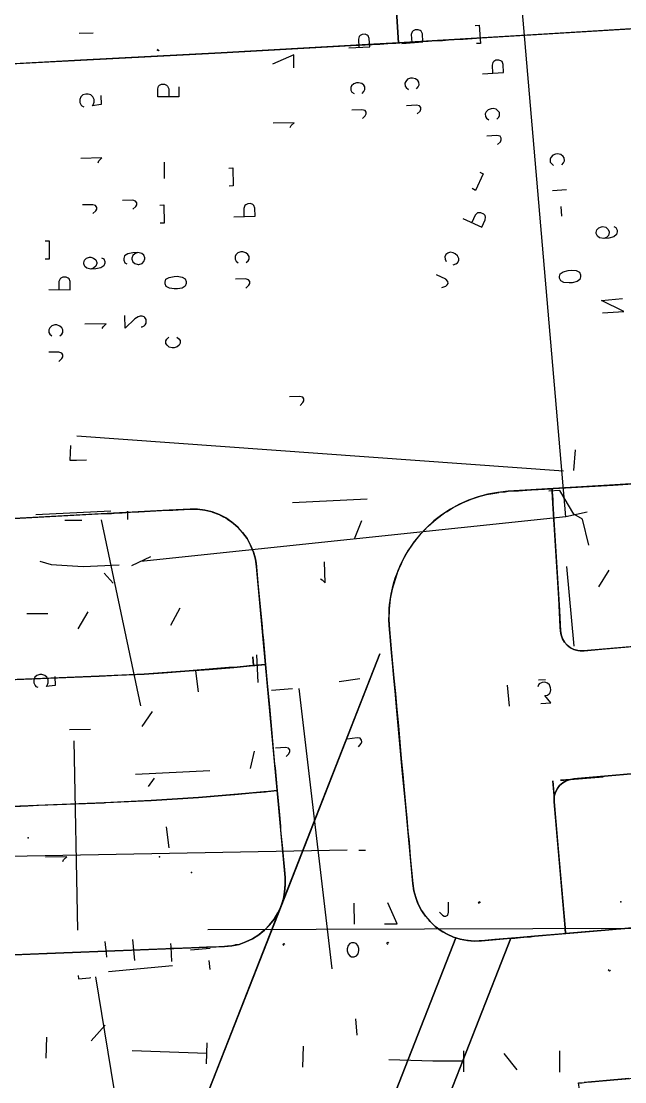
# Model space of a CAD drawing. Header units: metres. Extents: x 131 to 658, y 22 to 173.
# Drawn here: x 468.2 to 498.2, y 75.9 to 128.5 of the extents above; entities that cross this region are included whole.
import ezdxf

# ---------------------------------------------------------------- set-up
doc = ezdxf.new("R2010")
doc.units = ezdxf.units.M
for name, color, linetype in [('ELECTR_CABLE', 7, 'Continuous'), ('ELECTR_CABLE_COMM', 7, 'Continuous'), ('GAS', 7, 'Continuous'), ('GRASS', 7, 'Continuous'), ('ROAD', 7, 'Continuous'), ('SEWER', 7, 'Continuous'), ('SIDEWALK_PATH', 7, 'Continuous'), ('TREE', 7, 'Continuous'), ('WATER_PIPELINE', 7, 'Continuous')]:
    doc.layers.add(name, color=color, linetype=linetype)

msp = doc.modelspace()

# ---------------------------------------------------------------- linework, layer by layer
at = {"layer": 'ELECTR_CABLE'}
for points in [[(482.077, 109.444), (482.221, 109.588), (482.221, 109.588), (482.265, 109.677), (482.265, 109.677), (482.265, 109.765), (482.265, 109.765), (482.21, 109.854), (482.21, 109.854), (482.054, 109.888), (482.054, 109.888), (481.555, 109.865)], [(469.149, 101.709), (469.715, 101.554), (469.715, 101.554), (471.313, 101.443), (471.313, 101.443), (473.099, 101.532)], [(483.086, 100.833), (483.175, 100.788), (483.175, 100.788), (483.32, 100.644), (483.32, 100.644), (483.286, 101.687)], [(472.789, 100.622), (472.345, 101.121)], [(495.315, 101.454), (495.681, 97.492)], [(469.548, 99.09), (468.505, 99.09)], [(480.002, 95.684), (479.924, 97.06)], [(469.904, 95.994), (469.915, 95.539), (469.915, 95.539), (469.46, 95.495), (469.46, 95.495), (469.515, 95.539), (469.515, 95.539), (469.56, 95.673), (469.56, 95.673), (469.56, 95.817), (469.56, 95.817), (469.504, 95.95), (469.504, 95.95), (469.404, 96.039), (469.404, 96.039), (469.26, 96.083), (469.26, 96.083), (469.16, 96.083), (469.16, 96.083), (469.005, 96.039), (469.005, 96.039), (468.905, 95.95), (468.905, 95.95), (468.86, 95.806), (468.86, 95.806), (468.86, 95.673), (468.86, 95.673), (468.916, 95.539), (468.916, 95.539), (468.96, 95.495), (468.96, 95.495), (469.06, 95.451)], [(485.051, 95.872), (484.019, 95.717)], [(481.699, 95.373), (480.656, 95.295)], [(484.973, 92.499), (485.106, 92.654), (485.106, 92.654), (485.139, 92.743), (485.139, 92.743), (485.128, 92.832), (485.128, 92.832), (485.062, 92.921), (485.062, 92.921), (484.906, 92.943), (484.906, 92.943), (484.418, 92.876)], [(479.613, 91.411), (479.813, 92.277)], [(481.389, 92.011), (481.522, 92.155), (481.522, 92.155), (481.566, 92.255), (481.566, 92.255), (481.566, 92.344), (481.566, 92.344), (481.511, 92.432), (481.511, 92.432), (481.355, 92.466), (481.355, 92.466), (480.856, 92.432)], [(473.909, 91.134), (477.594, 91.323)], [(474.542, 90.524), (474.842, 90.934)], [(475.43, 88.515), (475.563, 87.472)], [(470.292, 86.795), (470.336, 86.884), (470.336, 86.884), (470.492, 87.028), (470.492, 87.028), (469.437, 87.017)], [(497.49, 81.402), (497.446, 81.358), (497.446, 81.358), (497.39, 81.391), (497.39, 81.391), (497.435, 81.447)]]:
    msp.add_lwpolyline(points, dxfattribs=at)
at = {"layer": 'ELECTR_CABLE_COMM'}
for points in [[(495.282, 103.917), (492.829, 132.436)], [(487.137, 127.409), (488.18, 127.487), (488.18, 127.487), (488.158, 127.898), (488.158, 127.898), (488.091, 128.02), (488.091, 128.02), (488.036, 128.064), (488.036, 128.064), (487.936, 128.097), (487.936, 128.097), (487.792, 128.086), (487.792, 128.086), (487.692, 128.042), (487.692, 128.042), (487.647, 127.986), (487.647, 127.986), (487.603, 127.853), (487.603, 127.853), (487.636, 127.454)], [(490.777, 128.308), (490.976, 128.319), (490.976, 128.319), (491.043, 127.42), (491.043, 127.42), (490.843, 127.409)], [(484.496, 127.198), (485.539, 127.254), (485.539, 127.254), (485.517, 127.653), (485.517, 127.653), (485.461, 127.787), (485.461, 127.787), (485.417, 127.831), (485.417, 127.831), (485.306, 127.875), (485.306, 127.875), (485.162, 127.864), (485.162, 127.864), (485.062, 127.809), (485.062, 127.809), (485.017, 127.764), (485.017, 127.764), (484.973, 127.631), (484.973, 127.631), (484.995, 127.221)], [(491.143, 125.9), (492.186, 125.978), (492.186, 125.978), (492.164, 126.377), (492.164, 126.377), (492.108, 126.511), (492.108, 126.511), (492.053, 126.544), (492.053, 126.544), (491.953, 126.588), (491.953, 126.588), (491.797, 126.577), (491.797, 126.577), (491.698, 126.522), (491.698, 126.522), (491.653, 126.477), (491.653, 126.477), (491.62, 126.333), (491.62, 126.333), (491.642, 125.933)], [(485.162, 124.935), (485.25, 125.035), (485.25, 125.035), (485.295, 125.123), (485.295, 125.123), (485.295, 125.257), (485.295, 125.257), (485.239, 125.345), (485.239, 125.345), (485.139, 125.434), (485.139, 125.434), (484.984, 125.467), (484.984, 125.467), (484.884, 125.467), (484.884, 125.467), (484.74, 125.412), (484.74, 125.412), (484.64, 125.312), (484.64, 125.312), (484.596, 125.223), (484.596, 125.223), (484.607, 125.09), (484.607, 125.09), (484.651, 125.001), (484.651, 125.001), (484.762, 124.924)], [(487.858, 125.168), (487.947, 125.268), (487.947, 125.268), (487.991, 125.356), (487.991, 125.356), (487.98, 125.49), (487.98, 125.49), (487.925, 125.578), (487.925, 125.578), (487.814, 125.656), (487.814, 125.656), (487.669, 125.689), (487.669, 125.689), (487.57, 125.689), (487.57, 125.689), (487.414, 125.634), (487.414, 125.634), (487.325, 125.534), (487.325, 125.534), (487.281, 125.445), (487.281, 125.445), (487.292, 125.301), (487.292, 125.301), (487.348, 125.223), (487.348, 125.223), (487.459, 125.135)], [(487.891, 123.914), (488.036, 124.058), (488.036, 124.058), (488.08, 124.147), (488.08, 124.147), (488.069, 124.236), (488.069, 124.236), (488.013, 124.324), (488.013, 124.324), (487.858, 124.358), (487.858, 124.358), (487.37, 124.324)], [(485.173, 123.681), (485.317, 123.825), (485.317, 123.825), (485.361, 123.914), (485.361, 123.914), (485.361, 124.003), (485.361, 124.003), (485.306, 124.091), (485.306, 124.091), (485.15, 124.125), (485.15, 124.125), (484.651, 124.103)], [(491.853, 123.648), (491.942, 123.747), (491.942, 123.747), (491.986, 123.836), (491.986, 123.836), (491.975, 123.98), (491.975, 123.98), (491.92, 124.058), (491.92, 124.058), (491.82, 124.147), (491.82, 124.147), (491.664, 124.18), (491.664, 124.18), (491.564, 124.169), (491.564, 124.169), (491.42, 124.114), (491.42, 124.114), (491.32, 124.025), (491.32, 124.025), (491.276, 123.925), (491.276, 123.925), (491.287, 123.792), (491.287, 123.792), (491.342, 123.703), (491.342, 123.703), (491.453, 123.625)], [(491.886, 122.394), (492.03, 122.538), (492.03, 122.538), (492.064, 122.627), (492.064, 122.627), (492.064, 122.715), (492.064, 122.715), (492.008, 122.804), (492.008, 122.804), (491.853, 122.837), (491.853, 122.837), (491.354, 122.804)], [(478.537, 121.228), (478.737, 121.24), (478.737, 121.24), (478.759, 120.341), (478.759, 120.341), (478.559, 120.33)], [(490.998, 121.018), (491.176, 120.94), (491.176, 120.94), (490.799, 120.119), (490.799, 120.119), (490.621, 120.208)], [(478.792, 118.809), (479.846, 118.832), (479.846, 118.832), (479.835, 119.242), (479.835, 119.242), (479.78, 119.375), (479.78, 119.375), (479.724, 119.42), (479.724, 119.42), (479.624, 119.464), (479.624, 119.464), (479.48, 119.453), (479.48, 119.453), (479.38, 119.409), (479.38, 119.409), (479.336, 119.364), (479.336, 119.364), (479.28, 119.22), (479.28, 119.22), (479.291, 118.82)], [(490.155, 118.732), (491.109, 118.288), (491.109, 118.288), (491.276, 118.665), (491.276, 118.665), (491.287, 118.798), (491.287, 118.798), (491.265, 118.865), (491.265, 118.865), (491.198, 118.943), (491.198, 118.943), (491.054, 119.009), (491.054, 119.009), (490.943, 119.009), (490.943, 119.009), (490.888, 118.998), (490.888, 118.998), (490.777, 118.887), (490.777, 118.887), (490.61, 118.521)], [(469.415, 117.611), (469.615, 117.611), (469.615, 117.611), (469.615, 116.712), (469.615, 116.712), (469.415, 116.712)], [(479.402, 116.535), (479.502, 116.623), (479.502, 116.623), (479.547, 116.712), (479.547, 116.712), (479.547, 116.845), (479.547, 116.845), (479.491, 116.934), (479.491, 116.934), (479.391, 117.023), (479.391, 117.023), (479.236, 117.067), (479.236, 117.067), (479.136, 117.067), (479.136, 117.067), (478.992, 117.012), (478.992, 117.012), (478.892, 116.923), (478.892, 116.923), (478.848, 116.834), (478.848, 116.834), (478.848, 116.701), (478.848, 116.701), (478.903, 116.612), (478.903, 116.612), (479.003, 116.523)], [(489.689, 116.424), (489.822, 116.468), (489.822, 116.468), (489.9, 116.523), (489.9, 116.523), (489.966, 116.645), (489.966, 116.645), (489.955, 116.745), (489.955, 116.745), (489.9, 116.867), (489.9, 116.867), (489.789, 116.978), (489.789, 116.978), (489.689, 117.023), (489.689, 117.023), (489.534, 117.045), (489.534, 117.045), (489.412, 117.001), (489.412, 117.001), (489.323, 116.945), (489.323, 116.945), (489.267, 116.823), (489.267, 116.823), (489.278, 116.712), (489.278, 116.712), (489.334, 116.59)], [(489.123, 115.303), (489.312, 115.358), (489.312, 115.358), (489.389, 115.425), (489.389, 115.425), (489.434, 115.503), (489.434, 115.503), (489.423, 115.602), (489.423, 115.602), (489.312, 115.713), (489.312, 115.713), (488.857, 115.924)], [(469.604, 115.192), (470.658, 115.181), (470.658, 115.181), (470.658, 115.591), (470.658, 115.591), (470.603, 115.724), (470.603, 115.724), (470.558, 115.769), (470.558, 115.769), (470.458, 115.813), (470.458, 115.813), (470.303, 115.813), (470.303, 115.813), (470.203, 115.769), (470.203, 115.769), (470.159, 115.724), (470.159, 115.724), (470.103, 115.591), (470.103, 115.591), (470.103, 115.181)], [(479.38, 115.269), (479.535, 115.414), (479.535, 115.414), (479.58, 115.503), (479.58, 115.503), (479.58, 115.591), (479.58, 115.591), (479.524, 115.68), (479.524, 115.68), (479.369, 115.724), (479.369, 115.724), (478.87, 115.713)], [(470.148, 112.895), (470.248, 112.984), (470.248, 112.984), (470.303, 113.072), (470.303, 113.072), (470.303, 113.205), (470.303, 113.205), (470.248, 113.294), (470.248, 113.294), (470.148, 113.383), (470.148, 113.383), (470.003, 113.439), (470.003, 113.439), (469.904, 113.439), (469.904, 113.439), (469.748, 113.394), (469.748, 113.394), (469.648, 113.294), (469.648, 113.294), (469.604, 113.205), (469.604, 113.205), (469.604, 113.072), (469.604, 113.072), (469.648, 112.984), (469.648, 112.984), (469.748, 112.895)], [(470.092, 111.63), (470.248, 111.774), (470.248, 111.774), (470.292, 111.863), (470.292, 111.863), (470.292, 111.952), (470.292, 111.952), (470.248, 112.04), (470.248, 112.04), (470.092, 112.085), (470.092, 112.085), (469.593, 112.085)], [(485.417, 104.783), (481.699, 104.605)], [(496.414, 102.508), (496.103, 103.795), (496.103, 103.795), (495.681, 104.04), (495.681, 104.04), (494.982, 105.216), (494.982, 105.216), (494.438, 105.194)], [(472.678, 104.195), (468.949, 104.017)], [(495.282, 103.917), (474.176, 101.698)], [(484.784, 102.819), (485.15, 103.729)], [(496.336, 104.151), (495.282, 103.917)], [(474.653, 101.92), (473.699, 101.476)], [(496.913, 100.433), (497.424, 101.265)], [(475.652, 98.536), (476.129, 99.401)], [(477.028, 95.229), (476.906, 96.272)]]:
    msp.add_lwpolyline(points, dxfattribs=at)
at = {"layer": 'GAS'}
for points in [[(469.46, 77.03), (469.493, 78.084)], [(477.449, 77.274), (473.732, 77.407)], [(477.438, 76.753), (477.472, 77.807)], [(482.21, 76.586), (482.243, 77.64)], [(490.211, 76.364), (490.211, 77.407)], [(490.211, 76.886), (488.668, 76.886), (488.668, 76.886), (486.482, 76.963)], [(492.197, 77.274), (492.852, 76.453)], [(494.982, 76.342), (494.982, 77.396)]]:
    msp.add_lwpolyline(points, dxfattribs=at)
at = {"layer": 'GRASS'}
for points in [[(486.804, 130.084), (486.959, 127.443), (485.739, 127.376), (478.16, 126.954), (471.169, 126.577), (466.663, 126.344)], [(500.586, 97.648), (496.158, 97.259), (496.014, 97.259), (495.87, 97.271), (495.681, 97.326), (495.504, 97.415), (495.348, 97.537), (495.215, 97.692), (495.115, 97.859), (495.049, 98.047), (495.016, 98.236), (495.004, 98.447), (494.927, 99.878), (494.638, 104.572), (494.605, 105.171), (494.594, 105.305), (494.66, 105.316), (497.623, 105.493), (499.565, 105.615)], [(467.862, 103.829), (471.734, 104.04), (472.389, 104.073), (472.711, 104.084), (472.977, 104.106), (473.244, 104.117), (473.654, 104.139), (474.076, 104.162), (474.353, 104.173), (475.474, 104.239), (475.752, 104.25), (476.029, 104.261), (476.617, 104.295), (476.983, 104.295), (477.349, 104.25), (477.372, 104.239), (477.716, 104.162), (477.727, 104.151), (478.06, 104.028), (478.071, 104.028), (478.282, 103.917), (478.393, 103.862), (478.481, 103.795), (478.692, 103.651), (478.77, 103.585), (478.981, 103.407), (479.036, 103.34), (479.225, 103.13), (479.447, 102.83), (479.624, 102.508), (479.757, 102.164), (479.824, 101.942), (479.857, 101.809), (479.891, 101.598), (479.913, 101.443), (479.935, 101.21), (480.002, 100.444), (480.19, 98.469), (480.212, 98.192), (480.257, 97.77), (480.357, 96.583), (479.769, 96.538), (479.735, 96.96), (479.735, 96.938), (479.769, 96.527), (479.569, 96.516), (479.558, 96.516), (479.413, 96.505), (478.792, 96.438), (478.548, 96.427), (476.562, 96.261), (474.331, 96.105), (472.101, 96.005), (470.114, 95.928), (463.845, 95.673)], [(509.63, 84.476), (498.012, 83.466), (495.26, 83.222), (495.237, 83.466), (495.237, 83.511), (494.694, 89.758), (494.694, 89.902), (494.705, 90.035), (494.716, 90.069), (494.76, 90.224), (494.849, 90.413), (494.86, 90.424), (494.971, 90.568), (495.126, 90.701), (495.293, 90.801), (495.493, 90.868), (497.129, 91.013), (495.681, 90.89), (495.526, 90.879), (495.681, 90.901), (512.726, 92.388)], [(467.828, 89.536), (468.561, 89.569), (469.082, 89.592), (470.014, 89.625), (472.345, 89.714), (472.434, 89.725), (474.686, 89.825), (477.028, 89.98), (478.415, 90.102), (478.626, 90.113), (478.836, 90.135), (479.369, 90.18), (479.702, 90.213), (480.368, 90.268), (480.457, 90.28), (480.934, 90.324), (481.034, 89.303), (481.1, 88.548), (481.111, 88.371), (481.145, 88.049), (481.2, 87.439), (481.256, 86.884), (481.3, 86.407), (481.333, 86.007), (481.333, 85.996), (481.344, 85.652), (481.344, 85.641), (481.311, 85.286), (481.311, 85.275), (481.244, 84.931), (481.223, 84.877), (481.133, 84.587), (481.003, 84.308), (480.978, 84.243), (480.8, 83.961), (480.789, 83.932), (480.568, 83.655), (480.556, 83.644), (480.312, 83.388), (480.301, 83.388), (480.024, 83.167), (479.713, 82.967), (479.391, 82.811), (479.047, 82.689), (478.87, 82.656), (478.781, 82.634), (478.77, 82.634), (478.692, 82.612), (478.481, 82.601), (478.326, 82.578), (478.037, 82.567), (477.427, 82.545), (476.684, 82.512), (475.829, 82.479), (475.629, 82.479), (475.419, 82.467), (469.504, 82.234), (467.074, 82.135)], [(498.245, 73.035), (497.912, 73.146), (497.579, 73.302), (497.268, 73.479), (496.991, 73.701), (496.835, 73.856), (496.724, 73.956), (496.502, 74.234), (496.303, 74.533), (496.147, 74.855), (496.036, 75.166), (495.959, 75.488), (495.914, 75.809), (496.092, 75.82), (496.303, 75.843), (496.547, 75.865), (497.657, 75.965), (500.226, 76.185)]]:
    msp.add_lwpolyline(points, dxfattribs=at)
at = {"layer": 'ROAD'}
for points in [[(467.052, 126.366), (476.906, 126.888), (478.16, 126.954), (484.618, 127.309), (485.661, 127.365), (486.038, 127.387), (486.438, 127.409), (486.837, 127.432), (487.248, 127.465), (487.647, 127.487), (488.047, 127.509), (488.435, 127.531), (488.801, 127.554), (489.145, 127.565), (489.456, 127.587), (489.733, 127.609), (489.978, 127.62), (490.177, 127.631), (491.076, 127.687), (500.397, 128.264)], [(500.63, 105.682), (497.446, 105.482), (492.408, 105.183), (491.908, 105.127), (491.409, 105.038), (490.921, 104.905), (490.444, 104.739), (489.989, 104.539), (489.545, 104.295), (489.123, 104.017), (488.724, 103.707), (488.357, 103.374), (488.013, 102.996), (487.692, 102.608), (487.414, 102.186), (487.17, 101.743), (487.059, 101.498), (486.973, 101.318), (486.94, 101.231), (486.793, 100.81), (486.649, 100.322), (486.56, 99.834), (486.504, 99.335), (486.493, 98.824), (486.515, 98.325), (486.593, 97.559), (486.626, 97.16), (486.737, 95.906), (486.815, 95.14), (486.882, 94.352), (486.959, 93.542), (487.037, 92.721), (487.104, 91.911), (487.181, 91.123), (487.248, 90.357), (487.314, 89.625), (487.381, 88.948), (487.436, 88.315), (487.492, 87.761), (487.536, 87.272), (487.57, 86.862), (487.681, 85.708), (487.736, 85.353), (487.825, 85.02), (487.947, 84.687), (488.113, 84.376), (488.313, 84.088), (488.535, 83.821), (488.646, 83.721), (488.79, 83.577), (489.079, 83.366), (489.168, 83.311), (489.378, 83.189), (489.7, 83.044), (489.822, 83.011), (482.598, 64.591)], [(477.416, 75.099), (486.038, 97.104), (486.038, 97.104), (481.133, 84.587), (481.233, 84.909), (481.247, 84.942), (481.311, 85.286), (481.344, 85.652), (481.333, 86.007), (481.022, 89.447), (480.357, 96.583), (480.079, 99.645), (479.913, 101.443), (479.857, 101.809), (479.757, 102.164), (479.624, 102.508), (479.447, 102.83), (479.225, 103.13), (478.981, 103.407), (478.692, 103.651), (478.393, 103.862), (478.06, 104.028), (477.716, 104.162), (477.349, 104.25), (476.983, 104.295), (476.617, 104.295), (475.574, 104.239), (469.116, 103.895), (467.862, 103.829)], [(455.234, 81.668), (478.326, 82.578), (478.692, 82.612), (479.047, 82.689), (479.391, 82.811), (479.713, 82.967), (480.024, 83.167), (480.312, 83.388), (480.568, 83.655), (480.789, 83.943), (480.978, 84.254), (481.133, 84.587), (477.416, 75.099)], [(481.966, 56.002), (492.541, 82.989), (492.585, 82.989), (492.652, 83), (492.752, 83), (492.874, 83.011), (493.018, 83.033), (493.185, 83.044), (493.351, 83.056), (493.517, 83.067), (493.684, 83.089), (493.728, 83.089), (497.224, 83.4), (497.59, 83.433), (497.978, 83.466), (498.012, 83.466), (499.221, 83.566)], [(498.411, 76.031), (496.181, 75.832)]]:
    msp.add_lwpolyline(points, dxfattribs=at)
msp.add_lwpolyline([(474.487, 43.274), (474.242, 43.263), (489.822, 83.011), (490.033, 82.945), (490.388, 82.878), (490.732, 82.845), (491.087, 82.856), (492.541, 82.989), (477.028, 43.429), (475.596, 43.34), (475.241, 43.318), (474.864, 43.296)], close=True, dxfattribs=at)
at = {"layer": 'SEWER'}
for points in [[(471.801, 127.92), (471.102, 127.909)], [(475.086, 127.088), (475.041, 127.043), (475.041, 127.043), (474.986, 127.088), (474.986, 127.088), (475.03, 127.132)], [(481.766, 126.211), (481.766, 126.843), (481.766, 126.843), (480.712, 126.388)], [(476.051, 125.257), (476.051, 124.768), (476.051, 124.768), (475.008, 124.757), (475.008, 124.757), (475.008, 125.157), (475.008, 125.157), (475.052, 125.29), (475.052, 125.29), (475.097, 125.345), (475.097, 125.345), (475.197, 125.39), (475.197, 125.39), (475.352, 125.39), (475.352, 125.39), (475.452, 125.345), (475.452, 125.345), (475.496, 125.301), (475.496, 125.301), (475.552, 125.168), (475.552, 125.168), (475.552, 124.757)], [(472.189, 124.824), (472.201, 124.38), (472.201, 124.38), (471.746, 124.324), (471.746, 124.324), (471.801, 124.369), (471.801, 124.369), (471.845, 124.502), (471.845, 124.502), (471.845, 124.635), (471.845, 124.635), (471.79, 124.768), (471.79, 124.768), (471.69, 124.857), (471.69, 124.857), (471.546, 124.901), (471.546, 124.901), (471.446, 124.901), (471.446, 124.901), (471.291, 124.857), (471.291, 124.857), (471.191, 124.768), (471.191, 124.768), (471.146, 124.624), (471.146, 124.624), (471.146, 124.491), (471.146, 124.491), (471.202, 124.358), (471.202, 124.358), (471.246, 124.313), (471.246, 124.313), (471.346, 124.269)], [(481.588, 123.248), (481.633, 123.337), (481.633, 123.337), (481.788, 123.47), (481.788, 123.47), (480.734, 123.459)], [(472.045, 121.495), (472.09, 121.584), (472.09, 121.584), (472.234, 121.728), (472.234, 121.728), (471.191, 121.706)], [(475.341, 120.718), (475.341, 121.517)], [(473.776, 119.187), (473.921, 119.32), (473.921, 119.32), (473.965, 119.409), (473.965, 119.409), (473.965, 119.497), (473.965, 119.497), (473.909, 119.586), (473.909, 119.586), (473.765, 119.63), (473.765, 119.63), (473.266, 119.619)], [(471.779, 118.965), (471.934, 119.098), (471.934, 119.098), (471.979, 119.187), (471.979, 119.187), (471.979, 119.275), (471.979, 119.275), (471.923, 119.364), (471.923, 119.364), (471.779, 119.409), (471.779, 119.409), (471.28, 119.397)], [(475.119, 119.386), (475.319, 119.397), (475.319, 119.397), (475.33, 118.499), (475.33, 118.499), (475.13, 118.488)], [(474.02, 117.034), (473.865, 116.978), (473.865, 116.978), (473.765, 116.89), (473.765, 116.89), (473.721, 116.756), (473.721, 116.756), (473.721, 116.712), (473.721, 116.712), (473.776, 116.579), (473.776, 116.579), (473.876, 116.49), (473.876, 116.49), (474.031, 116.446), (474.031, 116.446), (474.076, 116.446), (474.076, 116.446), (474.231, 116.49), (474.231, 116.49), (474.32, 116.59), (474.32, 116.59), (474.376, 116.723), (474.376, 116.723), (474.376, 116.768), (474.376, 116.768), (474.32, 116.901), (474.32, 116.901), (474.22, 116.989), (474.22, 116.989), (474.02, 117.034), (474.02, 117.034), (473.765, 117.023), (473.765, 117.023), (473.521, 116.978), (473.521, 116.978), (473.366, 116.879), (473.366, 116.879), (473.321, 116.745), (473.321, 116.745), (473.321, 116.657), (473.321, 116.657), (473.377, 116.523), (473.377, 116.523), (473.477, 116.479)], [(472.223, 116.768), (472.334, 116.723), (472.334, 116.723), (472.378, 116.59), (472.378, 116.59), (472.378, 116.501), (472.378, 116.501), (472.334, 116.368), (472.334, 116.368), (472.189, 116.268), (472.189, 116.268), (471.934, 116.224), (471.934, 116.224), (471.69, 116.213), (471.69, 116.213), (471.49, 116.257), (471.49, 116.257), (471.391, 116.346), (471.391, 116.346), (471.335, 116.479), (471.335, 116.479), (471.335, 116.523), (471.335, 116.523), (471.379, 116.657), (471.379, 116.657), (471.479, 116.756), (471.479, 116.756), (471.624, 116.801), (471.624, 116.801), (471.679, 116.801), (471.679, 116.801), (471.823, 116.756), (471.823, 116.756), (471.934, 116.668), (471.934, 116.668), (471.979, 116.535), (471.979, 116.535), (471.979, 116.49), (471.979, 116.49), (471.934, 116.357), (471.934, 116.357), (471.834, 116.268), (471.834, 116.268), (471.69, 116.213)], [(476.428, 115.503), (476.373, 115.369), (476.373, 115.369), (476.229, 115.269), (476.229, 115.269), (475.985, 115.225), (475.985, 115.225), (475.829, 115.225), (475.829, 115.225), (475.585, 115.258), (475.585, 115.258), (475.43, 115.347), (475.43, 115.347), (475.374, 115.48), (475.374, 115.48), (475.374, 115.569), (475.374, 115.569), (475.419, 115.713), (475.419, 115.713), (475.574, 115.802), (475.574, 115.802), (475.818, 115.847), (475.818, 115.847), (475.973, 115.858), (475.973, 115.858), (476.218, 115.813), (476.218, 115.813), (476.373, 115.724), (476.373, 115.724), (476.428, 115.591), (476.428, 115.591), (476.428, 115.503)], [(474.187, 113.35), (474.242, 113.35), (474.242, 113.35), (474.342, 113.394), (474.342, 113.394), (474.387, 113.439), (474.387, 113.439), (474.431, 113.527), (474.431, 113.527), (474.431, 113.716), (474.431, 113.716), (474.376, 113.805), (474.376, 113.805), (474.331, 113.838), (474.331, 113.838), (474.231, 113.882), (474.231, 113.882), (474.131, 113.882), (474.131, 113.882), (474.031, 113.838), (474.031, 113.838), (473.876, 113.749), (473.876, 113.749), (473.388, 113.283), (473.388, 113.283), (473.377, 113.916)], [(472.245, 113.261), (472.3, 113.35), (472.3, 113.35), (472.445, 113.494), (472.445, 113.494), (471.391, 113.472)], [(475.962, 112.839), (476.062, 112.751), (476.062, 112.751), (476.118, 112.662), (476.118, 112.662), (476.118, 112.529), (476.118, 112.529), (476.073, 112.44), (476.073, 112.44), (475.973, 112.351), (475.973, 112.351), (475.829, 112.296), (475.829, 112.296), (475.729, 112.296), (475.729, 112.296), (475.574, 112.34), (475.574, 112.34), (475.474, 112.429), (475.474, 112.429), (475.419, 112.517), (475.419, 112.517), (475.419, 112.651), (475.419, 112.651), (475.463, 112.739), (475.463, 112.739), (475.563, 112.839)], [(470.658, 106.725), (470.691, 107.457)], [(470.991, 107.935), (495.16, 106.203)], [(495.681, 106.215), (495.759, 107.247)], [(471.479, 106.725), (470.98, 106.714), (470.98, 106.714), (470.647, 106.703)], [(470.392, 103.751), (470.936, 103.751), (470.936, 103.751), (471.235, 103.751)], [(474.176, 94.53), (472.223, 103.762)], [(473.532, 103.773), (473.521, 104.195)], [(471.058, 98.347), (471.557, 99.19)], [(474.231, 93.498), (474.753, 94.252)], [(471.668, 93.353), (470.625, 93.331)], [(471.046, 83.4), (470.858, 92.787)], [(477.494, 83.422), (552.841, 83.655)], [(472.489, 82.046), (472.467, 82.257), (472.467, 82.257), (472.4, 82.823)], [(473.876, 81.879), (473.776, 82.922)], [(475.641, 82.734), (475.652, 82.567), (475.652, 82.567), (475.696, 81.835)], [(481.267, 82.634), (481.222, 82.678), (481.222, 82.678), (481.267, 82.734), (481.267, 82.734), (481.311, 82.689)], [(484.64, 82.068), (484.773, 82.068), (484.773, 82.068), (484.873, 82.123), (484.873, 82.123), (484.962, 82.223), (484.962, 82.223), (484.995, 82.379), (484.995, 82.379), (484.995, 82.479), (484.995, 82.479), (484.951, 82.623), (484.951, 82.623), (484.862, 82.723), (484.862, 82.723), (484.773, 82.767), (484.773, 82.767), (484.64, 82.767), (484.64, 82.767), (484.551, 82.723), (484.551, 82.723), (484.462, 82.623), (484.462, 82.623), (484.418, 82.467), (484.418, 82.467), (484.418, 82.368), (484.418, 82.368), (484.462, 82.223), (484.462, 82.223), (484.551, 82.123), (484.551, 82.123), (484.64, 82.068)], [(486.438, 82.689), (486.393, 82.734), (486.393, 82.734), (486.438, 82.789), (486.438, 82.789), (486.482, 82.745)], [(476.628, 82.412), (477.605, 82.501)], [(472.556, 81.347), (475.74, 81.646)], [(477.605, 81.435), (477.571, 81.879)], [(471.058, 81.136), (471.08, 80.969), (471.08, 80.969), (471.624, 81.025), (471.624, 81.025), (471.69, 81.036)], [(472.988, 74.611), (471.934, 81.08)], [(472.4, 78.672), (471.701, 77.896)]]:
    msp.add_lwpolyline(points, dxfattribs=at)
at = {"layer": 'SIDEWALK_PATH'}
for points in [[(499.055, 128.175), (495.548, 127.953), (493.362, 127.82), (486.959, 127.443), (486.804, 130.084)], [(656.795, 104.95), (495.681, 90.901), (495.526, 90.879), (495.019, 90.834), (495.071, 90.834), (495.182, 90.846), (495.315, 90.857), (495.493, 90.868), (495.293, 90.812), (495.126, 90.701), (494.971, 90.568), (494.849, 90.413), (494.777, 90.268), (494.747, 90.191), (494.705, 90.047), (494.705, 90.058), (494.705, 90.08), (494.638, 90.801), (494.671, 90.368), (494.705, 90.035), (494.694, 89.902), (494.694, 89.758), (494.86, 87.816), (494.993, 86.307), (495.237, 83.511), (495.26, 83.222), (495.126, 83.211), (493.728, 83.089), (492.985, 83.022), (491.753, 82.922), (491.087, 82.856), (490.976, 82.856), (490.732, 82.845), (490.433, 82.878), (490.388, 82.878), (490.033, 82.945), (489.7, 83.044), (489.378, 83.189), (489.29, 83.244), (489.079, 83.366), (488.79, 83.577), (488.535, 83.821), (488.468, 83.899), (488.313, 84.088), (488.158, 84.31), (488.113, 84.376), (487.947, 84.687), (487.914, 84.764), (487.825, 85.02), (487.736, 85.353), (487.681, 85.708), (487.314, 89.703), (487.17, 91.178), (487.037, 92.643), (486.904, 94.097), (486.87, 94.463), (486.815, 95.073), (486.737, 95.917), (486.671, 96.671), (486.626, 97.16), (486.604, 97.359), (486.549, 97.97), (486.515, 98.325), (486.504, 98.513), (486.493, 98.835), (486.504, 99.035), (486.504, 99.357), (486.526, 99.545), (486.571, 99.867), (486.604, 100.067), (486.671, 100.367), (486.726, 100.588), (486.804, 100.866), (486.993, 101.354), (487.037, 101.443), (487.214, 101.82), (487.281, 101.942), (487.47, 102.264), (487.558, 102.397), (487.758, 102.686), (487.869, 102.819), (488.091, 103.085), (488.202, 103.207), (488.446, 103.451), (488.579, 103.573), (488.835, 103.795), (489.245, 104.106), (489.378, 104.184), (489.689, 104.372), (490.144, 104.605), (490.577, 104.794), (490.976, 104.916), (491.021, 104.938), (491.22, 104.983), (491.331, 105.016), (491.442, 105.038), (491.476, 105.049), (491.553, 105.06), (491.942, 105.127), (491.964, 105.138), (492.108, 105.149), (492.263, 105.16), (492.408, 105.183), (492.929, 105.205), (493.118, 105.216), (493.573, 105.249), (493.906, 105.271), (494.106, 105.282), (494.139, 105.282), (494.217, 105.282), (494.594, 105.305), (494.605, 105.171), (494.627, 104.772), (494.638, 104.572), (494.96, 99.268), (495.016, 98.236), (495.027, 98.192), (495.049, 98.047), (495.115, 97.859), (495.215, 97.692), (495.348, 97.537), (495.504, 97.415), (495.681, 97.326), (495.87, 97.271), (496.014, 97.259), (496.036, 97.259), (496.158, 97.259), (496.025, 97.248), (496.181, 97.259), (497.068, 97.337), (514.746, 98.88)], [(449.241, 95.097), (472.101, 96.005), (473.022, 96.05), (474.331, 96.105), (475.297, 96.172), (476.562, 96.261), (477.571, 96.338), (478.792, 96.438), (479.769, 96.527), (479.824, 96.538), (480.357, 96.583), (480.445, 95.661), (480.556, 94.496), (480.812, 91.633), (480.834, 91.445), (480.934, 90.324), (480.368, 90.268), (480.279, 90.257), (479.369, 90.18), (477.028, 89.98), (474.686, 89.825), (472.345, 89.714), (464.388, 89.403)]]:
    msp.add_lwpolyline(points, dxfattribs=at)
at = {"layer": 'TREE'}
for p in [(468.57, 87.982), (475.095, 87.037), (476.682, 86.251), (498.01, 84.795)]:
    msp.add_point(p, dxfattribs=at)
at = {"layer": 'WATER_PIPELINE'}
for points in [[(495.071, 121.395), (495.16, 121.495), (495.16, 121.495), (495.204, 121.595), (495.204, 121.595), (495.193, 121.728), (495.193, 121.728), (495.138, 121.805), (495.138, 121.805), (495.027, 121.894), (495.027, 121.894), (494.871, 121.928), (494.871, 121.928), (494.771, 121.916), (494.771, 121.916), (494.627, 121.861), (494.627, 121.861), (494.538, 121.761), (494.538, 121.761), (494.494, 121.672), (494.494, 121.672), (494.505, 121.528), (494.505, 121.528), (494.561, 121.45), (494.561, 121.45), (494.671, 121.362)], [(495.315, 120.152), (494.616, 120.097)], [(495.071, 118.832), (495.038, 119.32)], [(497.668, 118.321), (497.767, 118.277), (497.767, 118.277), (497.823, 118.144), (497.823, 118.144), (497.834, 118.055), (497.834, 118.055), (497.79, 117.922), (497.79, 117.922), (497.657, 117.822), (497.657, 117.822), (497.412, 117.755), (497.412, 117.755), (497.157, 117.733), (497.157, 117.733), (496.957, 117.766), (496.957, 117.766), (496.846, 117.844), (496.846, 117.844), (496.791, 117.977), (496.791, 117.977), (496.78, 118.021), (496.78, 118.021), (496.824, 118.155), (496.824, 118.155), (496.913, 118.255), (496.913, 118.255), (497.057, 118.31), (497.057, 118.31), (497.113, 118.321), (497.113, 118.321), (497.268, 118.288), (497.268, 118.288), (497.368, 118.199), (497.368, 118.199), (497.435, 118.077), (497.435, 118.077), (497.435, 118.021), (497.435, 118.021), (497.401, 117.888), (497.401, 117.888), (497.301, 117.788), (497.301, 117.788), (497.157, 117.733)], [(496.014, 115.835), (495.97, 115.702), (495.97, 115.702), (495.837, 115.602), (495.837, 115.602), (495.593, 115.536), (495.593, 115.536), (495.437, 115.525), (495.437, 115.525), (495.182, 115.547), (495.182, 115.547), (495.027, 115.625), (495.027, 115.625), (494.971, 115.758), (494.971, 115.758), (494.96, 115.847), (494.96, 115.847), (495.004, 115.98), (495.004, 115.98), (495.138, 116.08), (495.138, 116.08), (495.393, 116.146), (495.393, 116.146), (495.537, 116.157), (495.537, 116.157), (495.792, 116.135), (495.792, 116.135), (495.948, 116.057), (495.948, 116.057), (496.003, 115.924), (496.003, 115.924), (496.014, 115.835)], [(497.102, 114.038), (498.156, 114.115), (498.156, 114.115), (497.057, 114.659), (497.057, 114.659), (498.1, 114.748)], [(493.928, 95.828), (494.261, 95.839)], [(483.664, 81.469), (482.032, 95.395)], [(492.474, 94.519), (492.386, 95.562)], [(494.039, 94.641), (494.527, 94.674), (494.527, 94.674), (494.228, 95.051), (494.228, 95.051), (494.361, 95.062), (494.361, 95.062), (494.45, 95.118), (494.45, 95.118), (494.494, 95.173), (494.494, 95.173), (494.527, 95.329), (494.527, 95.329), (494.516, 95.428), (494.516, 95.428), (494.461, 95.573), (494.461, 95.573), (494.361, 95.661), (494.361, 95.661), (494.228, 95.706), (494.228, 95.706), (494.094, 95.695), (494.094, 95.695), (493.961, 95.628), (493.961, 95.628), (493.917, 95.573), (493.917, 95.573), (493.884, 95.473)], [(458.085, 86.451), (458.807, 86.895), (458.807, 86.895), (484.418, 87.383)], [(484.995, 87.361), (485.328, 87.372)], [(489.001, 84.287), (489.145, 84.132), (489.145, 84.132), (489.234, 84.088), (489.234, 84.088), (489.323, 84.088), (489.323, 84.088), (489.412, 84.143), (489.412, 84.143), (489.456, 84.287), (489.456, 84.287), (489.445, 84.787)], [(490.976, 84.709), (490.932, 84.753), (490.932, 84.753), (490.976, 84.809), (490.976, 84.809), (491.021, 84.753)], [(484.784, 83.688), (484.773, 84.731)], [(486.271, 83.699), (486.904, 83.71), (486.904, 83.71), (486.438, 84.753)], [(484.906, 78.184), (484.851, 78.983)]]:
    msp.add_lwpolyline(points, dxfattribs=at)

doc.saveas('drawing.dxf')
